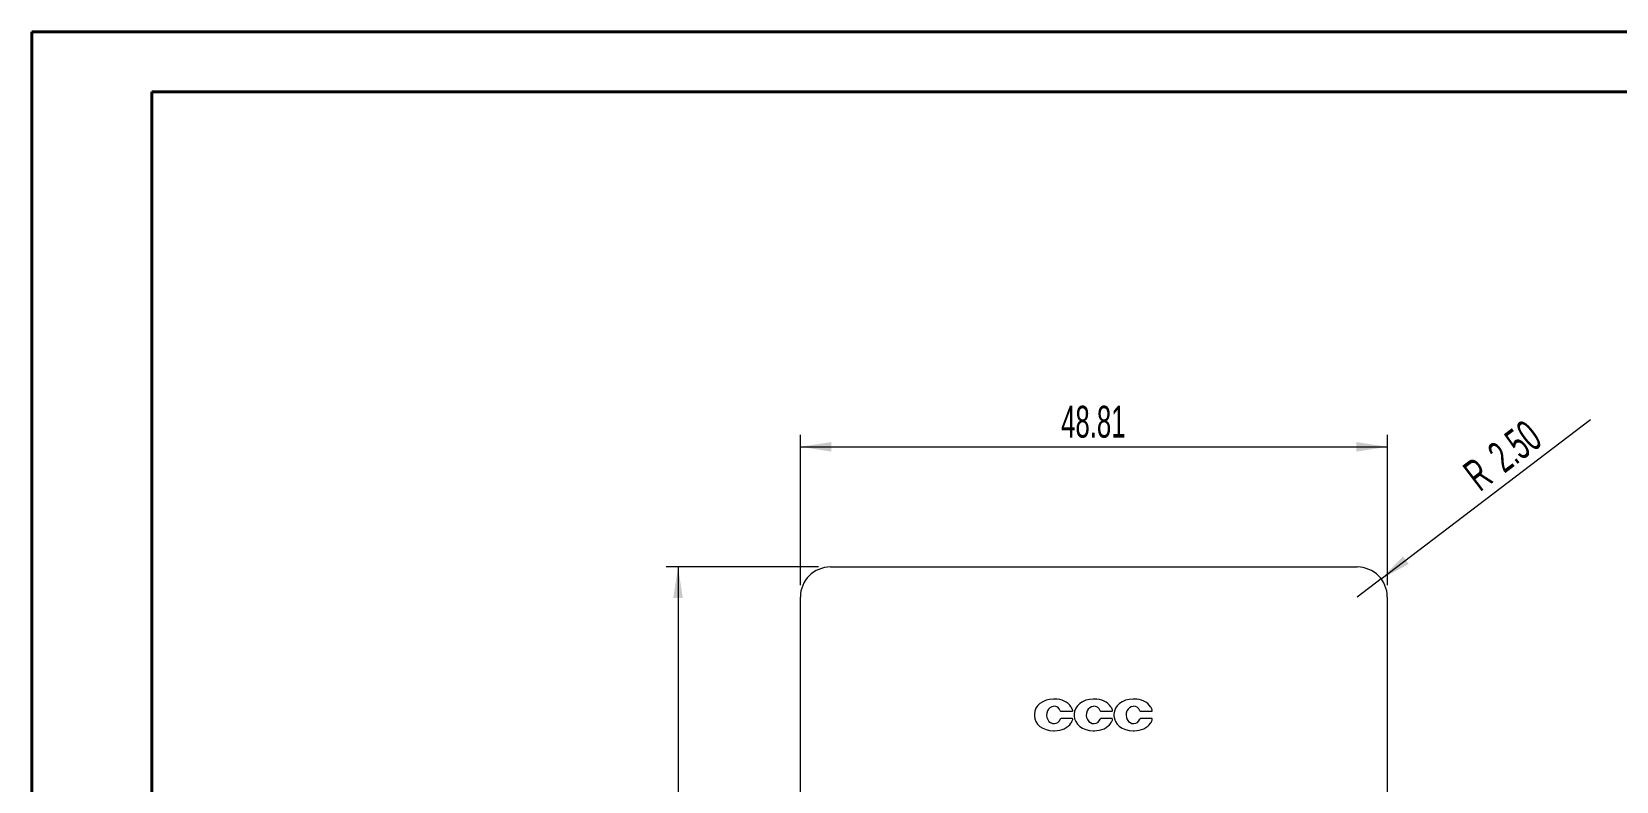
# Model space of a CAD drawing. Header units: millimetres. Extents: x -551 to 210, y 0 to 297.
# Drawn here: x 0.1 to 131.8, y 234.8 to 297.2 of the extents above; entities that cross this region are included whole.
import ezdxf

# ---------------------------------------------------------------- set-up
doc = ezdxf.new("R2010")
doc.units = ezdxf.units.MM
doc.styles.add('SLDTEXTSTYLE2', font='TXT', dxfattribs={"width": 0.605})
doc.dimstyles.new('SLDDIMSTYLE0', dxfattribs={"dimtxt": 2.568319, "dimasz": 2.568319, "dimexe": 0, "dimexo": 0.0625, "dimgap": 0.64208, "dimtad": 2, "dimrnd": 1e-09, "dimzin": 4, "dimdsep": 46, "dimtxsty": 'SLDTEXTSTYLE2', "dimsah": 1, "dimcen": 0.09, "dimadec": 0, "dimazin": 0, "dimtfac": 1, "dimtofl": 0, "dimtmove": 0, "dimatfit": 3, "dimfxl": 1, "dimtolj": 1, "dimtzin": 12, "dimarcsym": 0})
doc.dimstyles.new('SLDDIMSTYLE1', dxfattribs={"dimtxt": 2.568319, "dimasz": 2.568319, "dimexe": 0, "dimexo": 0.0625, "dimgap": 0.64208, "dimtad": 2, "dimrnd": 1e-09, "dimzin": 12, "dimdsep": 46, "dimtxsty": 'SLDTEXTSTYLE2', "dimsah": 1, "dimcen": 0.09, "dimadec": 0, "dimazin": 0, "dimtfac": 1, "dimtofl": 0, "dimtmove": 0, "dimatfit": 3, "dimfxl": 1, "dimtolj": 1, "dimtzin": 12, "dimarcsym": 0})

# ---------------------------------------------------------------- blocks, each defined once
blk = doc.blocks.new('*D3')
at = {"color": 7, "linetype": 'Continuous', "lineweight": 0}
for q in [(129.71, 264.94), (110.31, 250.18)]:
    blk.add_line((112.3, 251.69), q, dxfattribs=at)
blk.add_solid([(112.3, 251.69), (114.58, 252.93), (114.1, 253.56)], dxfattribs=at)
at = {"color": 7, "linetype": 'Continuous', "lineweight": 0, "attachment_point": 1, "rotation": 37.2588, "style": 'SLDTEXTSTYLE2'}
for s, insert, char_height in [('2.50', (120.93, 262.53), 2.646), ('R', (118.9, 260.99), 2.65)]:
    blk.add_mtext(s, dxfattribs=dict(at, insert=insert, char_height=char_height))
blk = doc.blocks.new('*D4')
at = {"color": 7, "linetype": 'Continuous', "lineweight": 0}
for p, q in [((64, 251.18), (64, 263.68)), ((112.81, 251.18), (112.81, 263.68)), ((64, 262.68), (112.81, 262.68))]:
    blk.add_line(p, q, dxfattribs=at)
for points in [[(64, 262.68), (66.56, 262.28), (66.56, 263.07)], [(112.81, 262.68), (110.24, 263.07), (110.24, 262.28)]]:
    blk.add_solid(points, dxfattribs=at)
at = {"color": 7, "linetype": 'Continuous', "lineweight": 0, "insert": (85.68, 266.09), "char_height": 2.646, "attachment_point": 1, "style": 'SLDTEXTSTYLE2'}
blk.add_mtext('48.81', dxfattribs=at)
blk = doc.blocks.new('*D5')
at = {"color": 7, "linetype": 'Continuous', "lineweight": 0}
for p, q in [((65.5, 252.68), (52.83, 252.68)), ((53.83, 252.68), (53.83, 98.44)), ((66, 98.44), (52.83, 98.44))]:
    blk.add_line(p, q, dxfattribs=at)
for points in [[(53.83, 252.68), (53.43, 250.11), (54.22, 250.11)], [(53.83, 98.44), (54.22, 101.01), (53.43, 101.01)]]:
    blk.add_solid(points, dxfattribs=at)
at = {"color": 7, "linetype": 'Continuous', "lineweight": 0, "insert": (50.42, 172.72), "char_height": 2.646, "attachment_point": 1, "rotation": 90, "style": 'SLDTEXTSTYLE2'}
blk.add_mtext('154.24', dxfattribs=at)

msp = doc.modelspace()

# ---------------------------------------------------------------- linework, layer by layer
at = {"color": 7, "linetype": 'Continuous', "lineweight": 40}
for p, q in [((0.079, 0.215), (0.079, 297.215)), ((0.079, 297.215), (210.079, 297.215)), ((10.079, 292.215), (205.079, 292.215)), ((10.079, 5.215), (10.079, 292.215))]:
    msp.add_line(p, q, dxfattribs=at)
at = {"color": 7, "linetype": 'Continuous', "lineweight": 15}
for p, q in [((66.496, 252.68), (110.306, 252.68)), ((63.996, 233.28), (63.996, 250.18)), ((112.806, 250.18), (112.806, 233.28)), ((85.139, 241.687), (85.045, 241.687)), ((88.447, 241.687), (88.354, 241.687)), ((91.756, 241.687), (91.662, 241.687)), ((83.46, 240.436), (83.46, 240.306)), ((85.676, 240.676), (86.612, 240.676)), ((86.608, 240.069), (85.676, 240.069)), ((86.768, 240.436), (86.768, 240.306)), ((88.985, 240.676), (89.921, 240.676)), ((89.916, 240.069), (88.985, 240.069)), ((90.076, 240.436), (90.076, 240.306)), ((92.293, 240.676), (93.229, 240.676)), ((93.224, 240.069), (92.293, 240.069)), ((85.045, 239.055), (85.139, 239.055)), ((88.354, 239.055), (88.447, 239.055)), ((91.662, 239.055), (91.756, 239.055))]:
    msp.add_line(p, q, dxfattribs=at)
for centre, radius, start, end in [((66.496, 250.18), 2.5, 90, 180), ((110.306, 250.18), 2.5, 0, 90), ((85.676, 240.742), 0.0654, 199.48899, 270), ((85.676, 240.004), 0.0654, 90, 160.51101), ((85.555, 240.377), 1.158, 20.82654, 35.29621), ((85.565, 240.357), 1.146, 324.72882, 338.74811), ((86.608, 240.034), 0.0352, 9.79339, 90), ((86.608, 240.711), 0.0352, 277.30153, 343.42115), ((86.461, 240.009), 0.184, 338.74811, 9.79339), ((86.461, 240.736), 0.184, 348.97296, 16.50965), ((88.985, 240.742), 0.0654, 199.48899, 270), ((88.985, 240.004), 0.0654, 90, 160.51101), ((88.864, 240.377), 1.158, 20.82654, 35.29621), ((88.873, 240.357), 1.146, 324.72882, 338.74811), ((89.916, 240.034), 0.0352, 9.79339, 90), ((89.916, 240.711), 0.0352, 277.30161, 343.42116), ((89.769, 240.009), 0.184, 338.74811, 9.79339), ((89.769, 240.736), 0.184, 348.97296, 16.50965), ((92.293, 240.742), 0.0654, 199.48899, 270), ((92.293, 240.004), 0.0654, 90, 160.51101), ((92.172, 240.377), 1.158, 20.82654, 35.29621), ((92.181, 240.357), 1.146, 324.72882, 338.74811), ((93.224, 240.034), 0.0352, 9.79339, 90), ((93.224, 240.711), 0.0352, 277.30161, 343.42116), ((93.078, 240.009), 0.184, 338.74811, 9.79339), ((93.078, 240.736), 0.184, 348.97296, 16.50965)]:
    msp.add_arc(centre, radius, start, end, dxfattribs=at)
for centre, major_axis, ratio, start_param, end_param in [((85.108, 240.387), (-1.645, 0.129), 0.7866323, 4.8120332, 6.3449703), ((85.017, 240.386), (1.643, 0.245), 0.7781439, 0.3427484, 1.3813317), ((88.416, 240.387), (-1.645, 0.129), 0.7866323, 4.8120332, 6.3449703), ((88.325, 240.386), (1.643, 0.245), 0.7781439, 0.3427484, 1.3813317), ((91.724, 240.387), (-1.645, 0.129), 0.7866323, 4.8120332, 6.3449703), ((91.634, 240.386), (1.643, 0.245), 0.7781439, 0.3427484, 1.3813317), ((85.108, 240.355), (1.645, 0.129), 0.7866323, 3.0798076, 4.6127448), ((85.087, 240.371), (0.004, -0.717), 0.8658011, 3.1810256, 6.3285738), ((85.03, 240.371), (-0.283, -0.682), 0.8184377, 2.4040424, 3.5656857), ((85.03, 240.375), (0.283, -0.682), 0.8184377, 5.9551554, 7.0207355), ((88.416, 240.355), (1.645, 0.129), 0.7866323, 3.0798076, 4.6127448), ((88.395, 240.371), (0.004, -0.717), 0.8658011, 3.1810256, 6.3285738), ((88.339, 240.371), (-0.283, -0.682), 0.8184377, 2.4040424, 3.5656857), ((88.339, 240.375), (0.283, -0.682), 0.8184377, 5.9551554, 7.0207355), ((91.724, 240.355), (1.645, 0.129), 0.7866323, 3.0798076, 4.6127448), ((91.703, 240.371), (0.004, -0.717), 0.8658011, 3.1810256, 6.3285738), ((91.647, 240.371), (-0.283, -0.682), 0.8184377, 2.4040424, 3.5656857), ((91.647, 240.375), (0.283, -0.682), 0.8184377, 5.9551554, 7.0207355), ((85.017, 240.356), (-1.643, 0.245), 0.7781439, 1.760261, 2.7988443), ((88.325, 240.356), (-1.643, 0.245), 0.7781439, 1.760261, 2.7988443), ((91.634, 240.356), (-1.643, 0.245), 0.7781439, 1.760261, 2.7988443)]:
    msp.add_ellipse(centre, major_axis=major_axis, ratio=ratio, start_param=start_param, end_param=end_param, dxfattribs=at)

# ---------------------------------------------------------------- dimensions: what is measured, and where the dimension line sits
at = {"color": 7, "linetype": 'Continuous', "lineweight": 0}
dim = msp.add_radius_dim(center=(110.306, 250.18), mpoint=(112.295, 251.693), dimstyle='SLDDIMSTYLE0', dxfattribs=at)
dim.commit()
dim.dimension.update_dxf_attribs({"geometry": '*D3', "text_midpoint": (124.787, 261.195), "dimtype": 164})
dim = msp.add_linear_dim(base=(112.806, 262.68), p1=(63.996, 250.18), p2=(112.806, 250.18), dimstyle='SLDDIMSTYLE1', dxfattribs=at)
dim.commit()
dim.dimension.update_dxf_attribs({"geometry": '*D4', "text_midpoint": (90.09, 262.68), "dimtype": 160})
dim = msp.add_linear_dim(base=(53.826, 98.438), p1=(66.496, 252.68), p2=(66.996, 98.438), angle=90, dimstyle='SLDDIMSTYLE1', dxfattribs=at)
dim.commit()
dim.dimension.update_dxf_attribs({"geometry": '*D5', "text_midpoint": (53.826, 178.11), "dimtype": 160})

doc.saveas('drawing.dxf')
